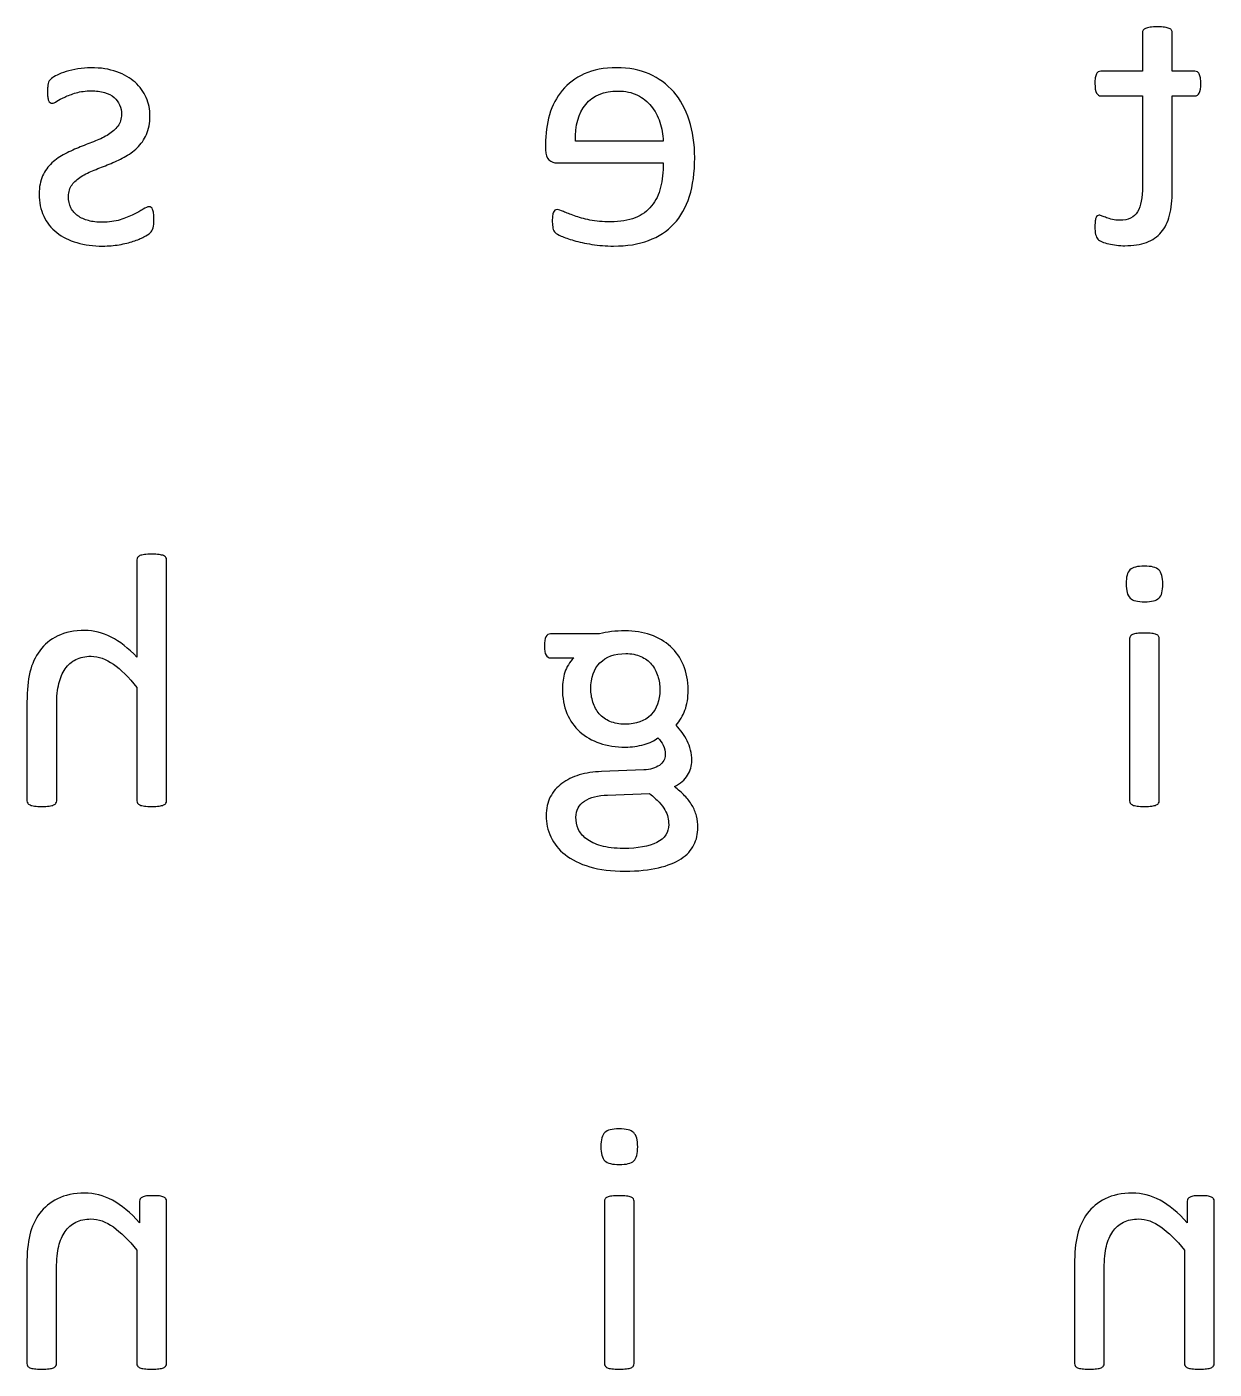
# Model space of a CAD drawing. Extents: x 4 to 604, y -23 to 293.
# Drawn here: x 454.31 to 488.28, y 67.33 to 105.73 of the extents above; entities that cross this region are included whole.
import ezdxf

# ---------------------------------------------------------------- set-up
doc = ezdxf.new("R2010")
doc.units = 0
doc.layers.add('Layer_1', color=7, linetype='CONTINUOUS')

msp = doc.modelspace()

# ---------------------------------------------------------------- linework, layer by layer
at = {"layer": 'Layer_1', "color": 1}
for p, q in [((486.228588, 105.560659), (486.228588, 104.457148)), ((487.079262, 104.457148), (487.079262, 105.560659)), ((486.228588, 104.457148), (485.037638, 104.457148)), ((487.723716, 104.457148), (487.079262, 104.457148)), ((485.037779, 103.750709), (486.228729, 103.750709)), ((486.228729, 103.750709), (486.228729, 101.162099)), ((487.079346, 101.038342), (487.079346, 103.750709)), ((487.079346, 103.750709), (487.728966, 103.750709)), ((469.148414, 102.358433), (469.148329, 102.203725)), ((472.520066, 102.456396), (470.00414, 102.456396)), ((469.478275, 101.83245), (472.520066, 101.83245)), ((454.662709, 100.945513), (454.662907, 100.945513)), ((484.867853, 100.022472), (484.867656, 100.022483)), ((457.45939, 90.476161), (457.45939, 87.696758)), ((458.310065, 83.586953), (458.310065, 90.476161)), ((485.760296, 89.795492), (485.760296, 89.795492)), ((470.69423, 88.361967), (469.291924, 88.361967)), ((469.116608, 88.016476), (469.116608, 88.01647)), ((485.858227, 88.227888), (485.858227, 83.586953)), ((486.708873, 83.586953), (486.708873, 88.227888)), ((469.291924, 87.676133), (469.956981, 87.676133)), ((457.45939, 86.830451), (457.45939, 83.586953)), ((470.446749, 86.794355), (470.446749, 86.794355)), ((454.314504, 86.412765), (454.31456, 83.586953)), ((455.165178, 83.586953), (455.165178, 86.304476)), ((471.96248, 84.473887), (470.750928, 84.422322)), ((470.926216, 83.751963), (472.127467, 83.793218)), ((470.018816, 83.117705), (470.018844, 83.117705)), ((470.734729, 73.700296), (470.734729, 73.700296)), ((457.538497, 72.13269), (457.538497, 71.519057)), ((458.306763, 67.491757), (458.306763, 72.13269)), ((470.832688, 72.13269), (470.832688, 67.491757)), ((471.683334, 67.491757), (471.683334, 72.13269)), ((487.511005, 72.13269), (487.511005, 71.519057)), ((488.279271, 67.491757), (488.279271, 72.13269)), ((457.456088, 70.735253), (457.456088, 67.491757)), ((487.428596, 70.735253), (487.428596, 67.491757)), ((454.311117, 70.322729), (454.311258, 67.491757)), ((484.283625, 70.322729), (484.283766, 67.491757)), ((455.161876, 67.491757), (455.161876, 70.209284)), ((485.134384, 67.491757), (485.134384, 70.209284))]:
    msp.add_line(p, q, dxfattribs=at)
for points in [[(486.24919, 105.627696), (486.235361, 105.607065), (486.228588, 105.584716), (486.228588, 105.560659)], [(486.316218, 105.681837), (486.285286, 105.666371), (486.262962, 105.648315), (486.24919, 105.627696)], [(486.445108, 105.715357), (486.390103, 105.70847), (486.347177, 105.697294), (486.316218, 105.681837)], [(486.656465, 105.725658), (486.570556, 105.725652), (486.500114, 105.722215), (486.445108, 105.715357)], [(486.862713, 105.715357), (486.807708, 105.722215), (486.738958, 105.725658), (486.656465, 105.725658)], [(486.994172, 105.681837), (486.961519, 105.697303), (486.917718, 105.708479), (486.862713, 105.715357)], [(487.0612, 105.627696), (487.049064, 105.648326), (487.026825, 105.666363), (486.994172, 105.681837)], [(487.079262, 105.560659), (487.079262, 105.584705), (487.073335, 105.607062), (487.0612, 105.627696)], [(455.436111, 104.446827), (455.33643, 104.415884), (455.251368, 104.382368), (455.180898, 104.346277)], [(455.771222, 104.524179), (455.647467, 104.503548), (455.535792, 104.477761), (455.436111, 104.446827)], [(456.1424, 104.555116), (456.018674, 104.55511), (455.894948, 104.544786), (455.771222, 104.524179)], [(456.882246, 104.441671), (456.670862, 104.517298), (456.424228, 104.55511), (456.1424, 104.555116)], [(457.410679, 104.140009), (457.269765, 104.265485), (457.093602, 104.366035), (456.882246, 104.441671)], [(471.19001, 104.555141), (470.825689, 104.555135), (470.515498, 104.496696), (470.259438, 104.379819)], [(472.112848, 104.37724), (471.837879, 104.495838), (471.530285, 104.555135), (471.19001, 104.555141)], [(484.965474, 104.439114), (484.944872, 104.427091), (484.926809, 104.40645), (484.911344, 104.377234)], [(485.037638, 104.457148), (485.010262, 104.457142), (484.986076, 104.451137), (484.965474, 104.439114)], [(487.798449, 104.439114), (487.776153, 104.451137), (487.751233, 104.457148), (487.723716, 104.457148)], [(487.852607, 104.377234), (487.838778, 104.40645), (487.820801, 104.427077), (487.798449, 104.439114)], [(454.923229, 104.109072), (454.918149, 104.083277), (454.912786, 104.051485), (454.907706, 104.013675)], [(454.948911, 104.178688), (454.936775, 104.158057), (454.928309, 104.13485), (454.923229, 104.109072)], [(455.021075, 104.250877), (454.985007, 104.223361), (454.960934, 104.19931), (454.948911, 104.178688)], [(455.180898, 104.346277), (455.110455, 104.310172), (455.057171, 104.278374), (455.021075, 104.250877)], [(457.727756, 103.701701), (457.657285, 103.868427), (457.551592, 104.01453), (457.410679, 104.140009)], [(470.259438, 104.379819), (470.003378, 104.262931), (469.792868, 104.105654), (469.627881, 103.907989)], [(472.816597, 103.866739), (472.6224, 104.088467), (472.387817, 104.258636), (472.112848, 104.37724)], [(484.877816, 104.266369), (484.871042, 104.22167), (484.867656, 104.166668), (484.867656, 104.101356)], [(484.867656, 104.101356), (484.867656, 103.977596), (484.883178, 103.888211), (484.914053, 103.833211)], [(484.911344, 104.377234), (484.895821, 104.34801), (484.884815, 104.311056), (484.877816, 104.266369)], [(487.886107, 104.266369), (487.87764, 104.311056), (487.866351, 104.34801), (487.852607, 104.377234)], [(487.852692, 103.833211), (487.883623, 103.888211), (487.899089, 103.977596), (487.899089, 104.101356)], [(487.899089, 104.101356), (487.899089, 104.166668), (487.894856, 104.22167), (487.886107, 104.266369)], [(454.907706, 104.013675), (454.902626, 103.975857), (454.900086, 103.929446), (454.900086, 103.874447)], [(454.900086, 103.874447), (454.900115, 103.816001), (454.902909, 103.765294), (454.907706, 103.722326)], [(454.907706, 103.722326), (454.912786, 103.679352), (454.921535, 103.644117), (454.933389, 103.616617)], [(455.167972, 103.596006), (455.226392, 103.633815), (455.301999, 103.67421), (455.394794, 103.717184)], [(455.394794, 103.717184), (455.487617, 103.760152), (455.596724, 103.800544), (455.722172, 103.838364)], [(455.722172, 103.838364), (455.847648, 103.876177), (455.991129, 103.895083), (456.152645, 103.895088)], [(456.152645, 103.895088), (456.29703, 103.895083), (456.424171, 103.878748), (456.534181, 103.8461)], [(456.534181, 103.8461), (456.644163, 103.813439), (456.73439, 103.767027), (456.804832, 103.706871)], [(456.804832, 103.706871), (456.875303, 103.646707), (456.928587, 103.575373), (456.964683, 103.492871)], [(457.83342, 103.178306), (457.83342, 103.360503), (457.798226, 103.534967), (457.727756, 103.701701)], [(469.627881, 103.907989), (469.462894, 103.710317), (469.341736, 103.478271), (469.264407, 103.211848)], [(470.300586, 103.508342), (470.508528, 103.762732), (470.816996, 103.889924), (471.226021, 103.889929)], [(471.226021, 103.889929), (471.435684, 103.889924), (471.619552, 103.850393), (471.777681, 103.771328)], [(471.777681, 103.771328), (471.935754, 103.692255), (472.068088, 103.587407), (472.174626, 103.456777)], [(473.262537, 103.057154), (473.159441, 103.375139), (473.010766, 103.645), (472.816597, 103.866739)], [(484.914053, 103.833211), (484.944984, 103.778203), (484.986217, 103.750706), (485.037779, 103.750709)], [(487.728966, 103.750709), (487.780499, 103.750706), (487.82176, 103.778197), (487.852692, 103.833211)], [(454.933389, 103.616617), (454.945524, 103.589128), (454.959918, 103.569345), (454.977218, 103.557316)], [(454.977218, 103.557316), (454.994433, 103.545294), (455.013314, 103.539282), (455.033916, 103.539282)], [(455.033916, 103.539282), (455.064848, 103.539279), (455.109524, 103.558191), (455.167972, 103.596006)], [(456.964683, 103.492871), (457.000751, 103.410363), (457.018785, 103.320983), (457.018785, 103.224731)], [(470.00414, 102.456396), (469.993698, 102.903297), (470.092673, 103.253947), (470.300586, 103.508342)], [(472.174626, 103.456777), (472.281194, 103.32614), (472.363687, 103.174019), (472.422107, 103.000418)], [(457.018785, 103.224731), (457.018785, 103.090656), (456.98441, 102.978069), (456.915689, 102.886974)], [(457.73292, 102.647178), (457.799948, 102.794995), (457.83342, 102.972041), (457.83342, 103.178306)], [(469.264407, 103.211848), (469.187078, 102.945422), (469.148414, 102.66095), (469.148414, 102.358433)], [(472.422107, 103.000418), (472.480527, 102.826809), (472.51318, 102.64547), (472.520066, 102.456396)], [(473.417223, 101.982), (473.417223, 102.380777), (473.365661, 102.739157), (473.262537, 103.057154)], [(456.647606, 102.647192), (456.537624, 102.578434), (456.412177, 102.516554), (456.271235, 102.461552)], [(456.915689, 102.886974), (456.84694, 102.795869), (456.757588, 102.715944), (456.647606, 102.647192)], [(457.467406, 102.265588), (457.577359, 102.372155), (457.665892, 102.499353), (457.73292, 102.647178)], [(455.840761, 102.291386), (455.694683, 102.23294), (455.550355, 102.167626), (455.407691, 102.095433)], [(456.271235, 102.461552), (456.13035, 102.406547), (455.98684, 102.349823), (455.840761, 102.291386)], [(457.093602, 101.994869), (457.232822, 102.068775), (457.357395, 102.159018), (457.467406, 102.265588)], [(469.148329, 102.203725), (469.148329, 102.06965), (469.181857, 101.974253), (469.248857, 101.917532)], [(455.028752, 101.83245), (454.91877, 101.729315), (454.830265, 101.605558), (454.763237, 101.461176)], [(455.407691, 102.095433), (455.265056, 102.023241), (455.138734, 101.93558), (455.028752, 101.83245)], [(456.24036, 101.628751), (456.377858, 101.682034), (456.519619, 101.737897), (456.665725, 101.79634)], [(456.665725, 101.79634), (456.811775, 101.85478), (456.954438, 101.920955), (457.093602, 101.994869)], [(469.248857, 101.917532), (469.315885, 101.860808), (469.392367, 101.832447), (469.478275, 101.83245)], [(472.520066, 101.83245), (472.520066, 101.574618), (472.494384, 101.342569), (472.442709, 101.13631)], [(473.267701, 100.878491), (473.367382, 101.194761), (473.417223, 101.562595), (473.417223, 101.982)], [(454.763237, 101.461176), (454.696237, 101.316791), (454.662738, 101.1449), (454.662709, 100.945513)], [(455.603638, 101.208488), (455.670666, 101.297868), (455.759199, 101.376935), (455.869153, 101.44569)], [(455.869153, 101.44569), (455.979163, 101.514445), (456.102889, 101.575464), (456.24036, 101.628751)], [(455.503139, 100.878466), (455.503139, 101.009098), (455.536639, 101.119105), (455.603638, 101.208488)], [(472.442709, 101.13631), (472.391147, 100.930045), (472.305239, 100.753001), (472.184956, 100.605179)], [(486.228729, 101.162099), (486.228729, 100.842389), (486.181456, 100.600886), (486.08694, 100.437595)], [(487.004586, 100.339622), (487.054426, 100.53729), (487.079346, 100.770194), (487.079346, 101.038342)], [(454.662907, 100.945513), (454.662935, 100.708311), (454.706736, 100.49689), (454.794366, 100.311256)], [(455.572735, 100.548444), (455.526338, 100.641261), (455.503139, 100.751268), (455.503139, 100.878466)], [(472.184956, 100.605179), (472.064673, 100.457356), (471.908265, 100.343911), (471.71579, 100.264844)], [(472.82433, 100.089533), (473.020221, 100.299233), (473.16802, 100.562219), (473.267701, 100.878491)], [(454.794366, 100.311256), (454.882024, 100.125615), (455.006625, 99.969199), (455.168169, 99.842005)], [(455.771222, 100.318974), (455.685285, 100.379133), (455.619132, 100.455623), (455.572735, 100.548444)], [(456.075401, 100.182325), (455.958533, 100.213262), (455.857158, 100.258816), (455.771222, 100.318974)], [(457.361713, 100.357647), (457.253453, 100.302645), (457.125409, 100.251941), (456.977637, 100.205529)], [(457.634933, 100.509771), (457.561047, 100.463359), (457.469974, 100.412652), (457.361713, 100.357647)], [(457.802516, 100.579384), (457.764698, 100.579381), (457.708847, 100.556185), (457.634933, 100.509771)], [(457.866948, 100.56135), (457.848039, 100.573372), (457.826562, 100.579384), (457.802516, 100.579384)], [(457.910777, 100.502046), (457.900334, 100.529535), (457.885941, 100.549316), (457.866948, 100.56135)], [(457.936459, 100.39376), (457.929686, 100.438447), (457.920937, 100.474544), (457.910777, 100.502046)], [(457.921219, 99.976077), (457.938434, 100.037954), (457.946901, 100.122178), (457.946901, 100.228751)], [(457.946901, 100.228751), (457.946929, 100.294065), (457.943514, 100.349068), (457.936459, 100.39376)], [(469.352009, 100.324156), (469.346929, 100.281185), (469.344389, 100.228759), (469.344389, 100.166882)], [(469.375151, 100.424712), (469.364991, 100.400638), (469.357089, 100.36713), (469.352009, 100.324156)], [(469.41898, 100.478856), (469.400072, 100.466833), (469.385481, 100.448774), (469.375151, 100.424712)], [(469.48344, 100.49689), (469.459451, 100.49689), (469.437889, 100.490879), (469.41898, 100.478856)], [(469.666461, 100.442746), (469.585689, 100.478845), (469.524701, 100.49689), (469.48344, 100.49689)], [(469.975777, 100.321568), (469.850357, 100.366258), (469.747233, 100.406649), (469.666461, 100.442746)], [(470.421744, 100.200387), (470.249899, 100.236484), (470.101253, 100.276875), (469.975777, 100.321568)], [(471.71579, 100.264844), (471.523342, 100.185777), (471.287884, 100.146243), (471.009472, 100.146243)], [(484.901155, 100.275145), (484.892689, 100.251072), (484.884786, 100.218421), (484.878013, 100.177172)], [(484.937252, 100.324133), (484.921729, 100.315554), (484.909876, 100.299213), (484.901155, 100.275145)], [(484.986217, 100.337031), (484.969002, 100.337028), (484.952746, 100.332741), (484.937252, 100.324133)], [(485.079012, 100.313832), (485.044665, 100.329298), (485.013706, 100.337031), (484.986217, 100.337031)], [(485.202766, 100.264844), (485.154647, 100.282031), (485.113415, 100.298361), (485.079012, 100.313832)], [(485.367725, 100.215856), (485.305862, 100.231322), (485.250885, 100.247654), (485.202766, 100.264844)], [(485.57911, 100.192657), (485.500087, 100.192657), (485.429616, 100.20039), (485.367725, 100.215856)], [(486.08694, 100.437595), (485.992424, 100.274301), (485.823147, 100.192657), (485.57911, 100.192657)], [(486.764866, 99.849743), (486.874848, 99.978659), (486.954745, 100.141953), (487.004586, 100.339622)], [(455.168169, 99.842005), (455.329685, 99.714807), (455.522189, 99.618552), (455.745568, 99.553235)], [(456.46721, 100.135914), (456.322853, 100.135914), (456.192241, 100.151379), (456.075401, 100.182325)], [(456.977637, 100.205529), (456.829837, 100.159118), (456.659714, 100.135914), (456.46721, 100.135914)], [(457.658301, 99.715665), (457.740794, 99.758639), (457.800936, 99.797312), (457.838725, 99.831692)], [(457.838725, 99.831692), (457.876543, 99.86607), (457.904032, 99.914194), (457.921219, 99.976077)], [(469.344389, 100.166882), (469.344389, 100.122189), (469.347211, 100.083516), (469.349469, 100.050858)], [(469.349469, 100.050858), (469.352856, 100.018199), (469.357089, 99.988977), (469.362451, 99.963194)], [(469.362451, 99.963194), (469.367531, 99.937399), (469.37628, 99.914206), (469.388134, 99.893581)], [(469.388134, 99.893581), (469.400269, 99.87295), (469.415791, 99.853186), (469.434531, 99.83428)], [(469.434531, 99.83428), (469.45344, 99.815371), (469.50932, 99.784434), (469.602086, 99.74146)], [(471.009472, 100.146243), (470.789508, 100.146243), (470.593618, 100.164277), (470.421744, 100.200387)], [(472.09995, 99.615126), (472.386942, 99.721696), (472.628412, 99.879828), (472.82433, 100.089533)], [(484.867656, 100.022483), (484.867656, 99.922791), (484.874429, 99.843723), (484.888258, 99.785281)], [(484.878013, 100.177172), (484.87124, 100.135916), (484.867853, 100.084354), (484.867853, 100.022472)], [(486.342126, 99.560976), (486.513971, 99.624572), (486.654856, 99.72083), (486.764866, 99.849743)], [(455.745568, 99.553235), (455.968975, 99.487917), (456.214734, 99.455259), (456.482817, 99.455259)], [(456.482817, 99.455259), (456.647804, 99.455259), (456.80503, 99.468156), (456.95458, 99.493931)], [(456.95458, 99.493931), (457.104073, 99.519698), (457.238128, 99.552377), (457.35669, 99.591911)], [(457.35669, 99.591911), (457.47528, 99.631441), (457.575779, 99.672697), (457.658301, 99.715665)], [(469.602086, 99.74146), (469.694909, 99.698492), (469.81522, 99.656376), (469.962992, 99.615126)], [(469.962992, 99.615126), (470.110792, 99.573871), (470.28179, 99.536917), (470.475959, 99.504258)], [(470.475959, 99.504258), (470.670184, 99.471602), (470.877251, 99.45527), (471.097215, 99.45527)], [(471.097215, 99.45527), (471.478723, 99.45527), (471.812987, 99.508556), (472.09995, 99.615126)], [(484.888258, 99.785281), (484.902087, 99.726841), (484.922632, 99.683867), (484.950121, 99.656364)], [(484.950121, 99.656364), (484.977496, 99.628876), (485.018842, 99.603081), (485.073847, 99.579019)], [(485.073847, 99.579019), (485.128852, 99.554945), (485.191562, 99.535187), (485.262005, 99.519715)], [(485.262005, 99.519715), (485.332476, 99.50425), (485.407236, 99.491355), (485.486287, 99.481042)], [(485.486287, 99.481042), (485.565337, 99.470741), (485.644388, 99.465577), (485.723438, 99.465577)], [(485.723438, 99.465577), (485.964032, 99.465577), (486.170252, 99.497377), (486.342126, 99.560976)], [(457.675911, 90.630861), (457.620906, 90.623975), (457.577924, 90.613674), (457.546992, 90.599921)], [(457.887268, 90.641162), (457.801359, 90.641154), (457.730888, 90.637719), (457.675911, 90.630861)], [(458.093516, 90.630861), (458.03851, 90.637719), (457.969761, 90.641162), (457.887268, 90.641162)], [(458.224975, 90.599921), (458.192322, 90.613665), (458.148492, 90.623966), (458.093516, 90.630861)], [(457.479993, 90.548356), (457.466164, 90.527726), (457.45939, 90.503658), (457.45939, 90.476161)], [(457.546992, 90.599921), (457.516089, 90.586177), (457.493737, 90.568975), (457.479993, 90.548356)], [(458.292002, 90.548356), (458.279867, 90.568987), (458.257628, 90.586163), (458.224975, 90.599921)], [(458.310065, 90.476161), (458.310065, 90.503649), (458.304138, 90.52772), (458.292002, 90.548356)], [(486.280996, 90.300839), (486.081663, 90.30083), (485.945011, 90.265595), (485.871125, 90.195127)], [(486.698572, 90.19255), (486.622993, 90.264737), (486.483773, 90.30083), (486.280996, 90.300839)], [(485.871125, 90.195127), (485.797239, 90.12465), (485.760296, 89.991436), (485.760296, 89.795492)], [(486.811997, 89.785179), (486.811997, 89.984561), (486.774208, 90.120352), (486.698572, 90.19255)], [(485.760296, 89.795492), (485.760296, 89.596099), (485.798086, 89.460308), (485.873693, 89.388124)], [(486.701169, 89.385541), (486.775054, 89.456012), (486.811997, 89.589224), (486.811997, 89.785179)], [(485.873693, 89.388124), (485.9493, 89.315923), (486.088521, 89.279829), (486.291297, 89.279835)], [(486.291297, 89.279835), (486.490631, 89.279829), (486.627283, 89.315065), (486.701169, 89.385541)], [(455.974591, 88.459934), (455.665247, 88.459929), (455.404897, 88.407506), (455.193541, 88.30266)], [(456.722141, 88.27172), (456.474689, 88.397191), (456.225487, 88.459929), (455.974591, 88.459934)], [(469.291924, 88.361967), (469.233504, 88.361961), (469.189675, 88.3336), (469.160437, 88.276882)], [(471.037045, 88.426423), (470.915069, 88.410958), (470.800769, 88.389464), (470.69423, 88.361967)], [(471.431479, 88.449622), (471.290537, 88.449616), (471.159078, 88.441889), (471.037045, 88.426423)], [(472.155802, 88.333598), (471.934145, 88.410943), (471.692676, 88.449616), (471.431479, 88.449622)], [(472.725496, 88.000999), (472.567423, 88.145378), (472.377488, 88.256243), (472.155802, 88.333598)], [(485.945857, 88.34649), (485.914926, 88.332745), (485.892574, 88.315544), (485.87883, 88.294925)], [(486.074748, 88.377427), (486.019743, 88.370541), (485.976789, 88.360239), (485.945857, 88.34649)], [(486.286133, 88.387728), (486.200196, 88.387725), (486.129725, 88.384285), (486.074748, 88.377427)], [(486.492324, 88.377427), (486.437347, 88.384313), (486.368626, 88.387728), (486.286133, 88.387728)], [(486.623812, 88.34649), (486.591158, 88.360234), (486.547329, 88.370535), (486.492324, 88.377427)], [(486.690811, 88.294925), (486.678676, 88.315555), (486.656436, 88.332734), (486.623812, 88.34649)], [(455.193541, 88.30266), (454.982157, 88.197804), (454.811158, 88.057717), (454.680546, 87.882398)], [(457.45939, 87.696758), (457.215381, 87.954584), (456.969622, 88.146236), (456.722141, 88.27172)], [(469.160437, 88.276882), (469.131227, 88.220156), (469.116608, 88.133353), (469.116608, 88.016476)], [(469.116608, 88.01647), (469.116608, 87.896142), (469.132976, 87.809339), (469.165601, 87.756058)], [(473.096703, 87.469868), (473.007351, 87.679567), (472.883625, 87.856608), (472.725496, 88.000999)], [(485.87883, 88.294925), (485.865001, 88.274294), (485.858227, 88.251948), (485.858227, 88.227888)], [(486.708873, 88.227888), (486.708873, 88.251934), (486.702947, 88.274294), (486.690811, 88.294925)], [(454.680546, 87.882398), (454.549933, 87.70707), (454.456292, 87.501663), (454.399594, 87.266185)], [(455.407494, 87.361579), (455.486544, 87.478459), (455.588765, 87.567841), (455.714241, 87.629724)], [(455.714241, 87.629724), (455.839717, 87.691599), (455.98492, 87.722539), (456.149879, 87.722541)], [(456.149879, 87.722541), (456.362985, 87.722539), (456.576091, 87.646906), (456.789169, 87.495652)], [(469.165601, 87.756058), (469.198254, 87.702769), (469.240362, 87.676127), (469.291924, 87.676133)], [(469.956981, 87.676133), (469.836698, 87.55237), (469.752482, 87.415721), (469.704364, 87.266185)], [(470.707099, 87.534325), (470.880694, 87.711365), (471.1273, 87.799887), (471.446945, 87.79989)], [(471.446945, 87.79989), (471.611904, 87.799887), (471.755414, 87.772402), (471.877418, 87.717385)], [(471.877418, 87.717385), (471.999451, 87.662377), (472.100825, 87.586747), (472.181597, 87.490495)], [(454.399594, 87.266185), (454.342867, 87.030693), (454.314504, 86.746222), (454.314504, 86.412765)], [(455.227041, 86.943896), (455.268302, 87.105465), (455.328415, 87.244694), (455.407494, 87.361579)], [(456.789169, 87.495652), (457.002247, 87.344389), (457.225682, 87.122655), (457.45939, 86.830451)], [(469.704364, 87.266185), (469.656245, 87.116638), (469.632171, 86.96108), (469.632171, 86.799511)], [(470.446749, 86.794355), (470.446749, 87.110622), (470.533532, 87.357278), (470.707099, 87.534325)], [(472.181597, 87.490495), (472.262369, 87.394235), (472.322539, 87.283367), (472.36205, 87.157894)], [(472.36205, 87.157894), (472.401561, 87.032412), (472.421317, 86.900922), (472.421317, 86.763415)], [(473.23073, 86.758259), (473.23073, 87.02296), (473.186083, 87.260165), (473.096703, 87.469868)], [(455.165178, 86.304476), (455.165178, 86.569181), (455.18578, 86.782321), (455.227041, 86.943896)], [(469.632171, 86.799511), (469.632171, 86.531366), (469.675125, 86.294161), (469.761062, 86.087902)], [(470.506044, 86.407609), (470.466505, 86.531366), (470.446749, 86.66028), (470.446749, 86.794355)], [(470.686497, 86.080166), (470.605725, 86.174702), (470.545583, 86.283852), (470.506044, 86.407609)], [(472.421317, 86.763415), (472.421317, 86.457455), (472.334562, 86.216812), (472.160967, 86.041493)], [(473.137964, 86.178142), (473.199827, 86.337996), (473.23073, 86.531366), (473.23073, 86.758259)], [(469.761062, 86.087902), (469.846999, 85.881634), (469.969878, 85.70717), (470.129701, 85.564507)], [(470.993244, 85.858435), (470.869518, 85.911713), (470.767241, 85.985627), (470.686497, 86.080166)], [(472.160967, 86.041493), (471.9874, 85.866165), (471.744238, 85.778504), (471.431479, 85.778507)], [(472.885347, 85.747567), (472.991886, 85.874759), (473.076101, 86.018283), (473.137964, 86.178142)], [(471.431479, 85.778507), (471.263049, 85.778504), (471.11697, 85.805149), (470.993244, 85.858435)], [(473.204992, 85.3041), (473.119055, 85.46911), (473.012488, 85.616929), (472.885347, 85.747567)], [(470.129701, 85.564507), (470.289523, 85.42184), (470.479402, 85.312691), (470.699366, 85.237064)], [(470.699366, 85.237064), (470.919358, 85.161434), (471.163396, 85.123616), (471.431479, 85.123619)], [(471.970213, 85.198388), (472.140336, 85.248234), (472.271824, 85.310972), (472.364647, 85.386605)], [(472.364647, 85.386605), (472.426482, 85.324722), (472.477169, 85.254251), (472.516708, 85.175184)], [(473.333854, 84.742032), (473.333854, 84.951729), (473.2909, 85.139088), (473.204992, 85.3041)], [(471.431479, 85.123619), (471.620511, 85.123616), (471.800089, 85.148539), (471.970213, 85.198388)], [(472.576003, 84.901883), (472.576003, 84.781563), (472.520151, 84.681868), (472.408419, 84.602803)], [(472.516708, 85.175184), (472.556247, 85.096114), (472.576003, 85.005015), (472.576003, 84.901883)], [(472.408419, 84.602803), (472.296744, 84.523733), (472.148069, 84.480762), (471.96248, 84.473887)], [(473.212724, 84.31919), (473.293468, 84.449822), (473.333854, 84.590769), (473.333854, 84.742032)], [(469.616705, 84.084564), (469.475792, 83.979713), (469.36581, 83.8508), (469.286759, 83.697818)], [(470.116803, 84.326925), (469.924328, 84.270202), (469.757647, 84.189415), (469.616705, 84.084564)], [(470.750928, 84.422322), (470.520663, 84.415436), (470.309279, 84.383646), (470.116803, 84.326925)], [(472.838949, 83.994324), (473.007351, 84.080266), (473.131952, 84.188555), (473.212724, 84.31919)], [(470.263728, 83.579217), (470.426994, 83.687506), (470.647832, 83.745088), (470.926216, 83.751963)], [(472.127467, 83.793218), (472.237449, 83.707276), (472.327676, 83.625629), (472.398118, 83.54828)], [(473.130231, 83.733917), (473.046016, 83.821578), (472.948903, 83.908381), (472.838949, 83.994324)], [(473.341587, 83.458039), (473.284889, 83.554294), (473.214446, 83.646256), (473.130231, 83.733917)], [(454.31456, 83.586953), (454.31456, 83.559464), (454.321333, 83.536249), (454.335162, 83.51734)], [(454.335162, 83.51734), (454.348991, 83.498431), (454.371258, 83.482105), (454.40219, 83.468352)], [(454.40219, 83.468352), (454.433122, 83.454608), (454.476076, 83.444278), (454.531053, 83.437412)], [(454.531053, 83.437412), (454.586058, 83.430526), (454.654807, 83.427111), (454.737301, 83.427111)], [(454.737301, 83.427111), (454.823209, 83.427111), (454.89368, 83.430554), (454.948685, 83.437412)], [(454.948685, 83.437412), (455.00369, 83.444298), (455.046616, 83.454599), (455.077548, 83.468352)], [(455.077548, 83.468352), (455.108479, 83.482096), (455.130831, 83.498431), (455.144576, 83.51734)], [(455.144576, 83.51734), (455.158404, 83.536249), (455.165178, 83.55945), (455.165178, 83.586953)], [(457.45939, 83.586953), (457.45939, 83.559464), (457.466164, 83.536249), (457.479993, 83.51734)], [(457.479993, 83.51734), (457.493822, 83.498431), (457.516089, 83.482105), (457.546992, 83.468352)], [(457.546992, 83.468352), (457.577924, 83.454608), (457.620906, 83.444278), (457.675911, 83.437412)], [(457.675911, 83.437412), (457.730888, 83.430526), (457.801359, 83.427111), (457.887268, 83.427111)], [(457.887268, 83.427111), (457.969761, 83.427111), (458.03851, 83.430554), (458.093516, 83.437412)], [(458.093516, 83.437412), (458.148492, 83.444298), (458.192322, 83.454599), (458.224975, 83.468352)], [(458.224975, 83.468352), (458.257628, 83.482096), (458.279952, 83.498431), (458.292002, 83.51734)], [(458.292002, 83.51734), (458.304138, 83.536249), (458.310065, 83.55945), (458.310065, 83.586953)], [(469.286759, 83.697818), (469.207709, 83.544843), (469.16817, 83.366941), (469.16817, 83.164111)], [(470.018844, 83.117705), (470.018844, 83.317092), (470.100491, 83.470929), (470.263728, 83.579217)], [(472.398118, 83.54828), (472.468589, 83.470929), (472.524441, 83.39702), (472.565702, 83.326544)], [(472.565702, 83.326544), (472.606934, 83.256073), (472.635298, 83.186457), (472.650764, 83.117705)], [(473.46791, 83.153798), (473.440534, 83.260371), (473.398314, 83.361782), (473.341587, 83.458039)], [(485.858227, 83.586953), (485.858227, 83.559464), (485.865001, 83.536249), (485.87883, 83.51734)], [(485.87883, 83.51734), (485.892658, 83.498431), (485.914926, 83.482105), (485.945857, 83.468352)], [(485.945857, 83.468352), (485.976789, 83.454608), (486.019743, 83.444278), (486.074748, 83.437412)], [(486.074748, 83.437412), (486.129725, 83.430526), (486.200196, 83.427111), (486.286133, 83.427111)], [(486.286133, 83.427111), (486.368626, 83.427111), (486.437347, 83.430554), (486.492324, 83.437412)], [(486.492324, 83.437412), (486.547329, 83.444298), (486.591158, 83.454599), (486.623812, 83.468352)], [(486.623812, 83.468352), (486.656436, 83.482096), (486.678788, 83.498431), (486.690811, 83.51734)], [(486.690811, 83.51734), (486.702947, 83.536249), (486.708873, 83.55945), (486.708873, 83.586953)], [(469.16817, 83.164111), (469.16817, 82.950974), (469.212874, 82.748146), (469.302197, 82.555637)], [(470.088412, 82.782526), (470.042014, 82.889094), (470.018816, 83.00082), (470.018816, 83.117705)], [(472.650764, 83.117705), (472.666286, 83.04895), (472.673906, 82.978476), (472.673906, 82.906284)], [(473.509142, 82.823776), (473.509142, 82.937224), (473.495314, 83.047231), (473.46791, 83.153798)], [(469.302197, 82.555637), (469.391577, 82.363124), (469.528229, 82.193817), (469.712096, 82.04771)], [(470.31783, 82.498913), (470.211291, 82.581418), (470.134837, 82.675956), (470.088412, 82.782526)], [(472.673906, 82.906284), (472.673906, 82.682831), (472.560509, 82.513523), (472.333659, 82.398357)], [(473.395746, 82.326165), (473.471353, 82.479146), (473.509142, 82.645016), (473.509142, 82.823776)], [(470.738002, 82.300381), (470.564436, 82.35023), (470.424369, 82.416408), (470.31783, 82.498913)], [(471.385025, 82.225612), (471.127272, 82.225614), (470.911597, 82.250532), (470.738002, 82.300381)], [(472.333659, 82.398357), (472.106808, 82.283196), (471.790607, 82.225614), (471.385025, 82.225612)], [(473.029675, 81.931686), (473.198105, 82.041696), (473.32011, 82.173189), (473.395746, 82.326165)], [(469.712096, 82.04771), (469.895964, 81.901606), (470.130576, 81.786443), (470.415846, 81.702216)], [(472.382652, 81.671279), (472.645599, 81.734878), (472.861273, 81.821681), (473.029675, 81.931686)], [(470.415846, 81.702216), (470.701088, 81.617996), (471.03792, 81.575885), (471.426314, 81.575882)], [(471.426314, 81.575882), (471.800964, 81.575885), (472.119734, 81.607683), (472.382652, 81.671279)], [(470.845586, 74.099934), (470.771672, 74.029452), (470.734729, 73.89624), (470.734729, 73.700296)], [(471.255457, 74.205641), (471.056095, 74.205635), (470.919471, 74.1704), (470.845586, 74.099934)], [(471.673033, 74.097352), (471.597426, 74.169539), (471.458234, 74.205635), (471.255457, 74.205641)], [(471.786486, 73.689984), (471.786486, 73.889366), (471.748668, 74.025157), (471.673033, 74.097352)], [(470.734729, 73.700296), (470.734729, 73.500901), (470.772546, 73.36511), (470.848154, 73.292926)], [(471.675629, 73.290349), (471.749515, 73.360814), (471.786486, 73.494026), (471.786486, 73.689984)], [(470.848154, 73.292926), (470.923789, 73.220727), (471.062953, 73.184631), (471.26573, 73.184637)], [(471.26573, 73.184637), (471.46512, 73.184631), (471.601715, 73.219867), (471.675629, 73.290349)], [(455.190126, 72.207462), (454.97877, 72.102605), (454.807772, 71.962519), (454.677159, 71.787199)], [(455.971204, 72.364739), (455.661861, 72.364733), (455.401511, 72.312308), (455.190126, 72.207462)], [(456.757419, 72.161051), (456.497916, 72.296839), (456.235844, 72.364733), (455.971204, 72.364739)], [(457.55656, 72.202306), (457.544424, 72.183397), (457.538497, 72.160187), (457.538497, 72.13269)], [(457.615854, 72.253874), (457.588197, 72.238408), (457.568582, 72.221206), (457.55656, 72.202306)], [(457.731848, 72.284811), (457.682007, 72.279646), (457.643343, 72.269345), (457.615854, 72.253874)], [(457.920034, 72.292544), (457.844398, 72.292538), (457.781716, 72.290004), (457.731848, 72.284811)], [(458.110788, 72.284811), (458.062669, 72.289976), (457.999084, 72.292544), (457.920034, 72.292544)], [(458.229377, 72.253874), (458.198418, 72.269339), (458.158906, 72.279641), (458.110788, 72.284811)], [(458.29124, 72.202306), (458.28108, 72.221215), (458.260309, 72.238397), (458.229377, 72.253874)], [(458.306763, 72.13269), (458.306763, 72.160179), (458.301683, 72.183394), (458.29124, 72.202306)], [(470.85329, 72.199729), (470.839461, 72.179099), (470.832688, 72.15675), (470.832688, 72.13269)], [(470.920318, 72.251294), (470.889386, 72.23755), (470.867034, 72.220348), (470.85329, 72.199729)], [(471.049181, 72.282234), (470.994176, 72.275348), (470.95125, 72.265047), (470.920318, 72.251294)], [(471.260565, 72.292535), (471.174657, 72.29253), (471.104186, 72.289092), (471.049181, 72.282234)], [(471.466813, 72.282234), (471.411808, 72.289092), (471.343059, 72.292535), (471.260565, 72.292535)], [(471.598244, 72.251294), (471.565591, 72.265038), (471.52179, 72.275339), (471.466813, 72.282234)], [(471.665272, 72.199729), (471.653136, 72.22036), (471.630897, 72.237539), (471.598244, 72.251294)], [(471.683334, 72.13269), (471.683334, 72.156736), (471.677407, 72.179096), (471.665272, 72.199729)], [(485.162662, 72.207462), (484.951278, 72.102605), (484.78028, 71.962519), (484.649695, 71.787199)], [(485.943712, 72.364739), (485.634369, 72.364733), (485.374019, 72.312308), (485.162662, 72.207462)], [(486.729927, 72.161051), (486.470452, 72.296839), (486.20838, 72.364733), (485.943712, 72.364739)], [(487.529068, 72.202306), (487.516932, 72.183397), (487.511005, 72.160187), (487.511005, 72.13269)], [(487.588362, 72.253874), (487.560987, 72.238408), (487.54109, 72.221206), (487.529068, 72.202306)], [(487.704384, 72.284811), (487.654544, 72.279646), (487.615851, 72.269345), (487.588362, 72.253874)], [(487.892542, 72.292544), (487.816934, 72.292538), (487.754224, 72.290004), (487.704384, 72.284811)], [(488.083296, 72.284811), (488.035205, 72.289976), (487.971592, 72.292544), (487.892542, 72.292544)], [(488.201885, 72.253874), (488.170954, 72.269339), (488.131414, 72.279641), (488.083296, 72.284811)], [(488.263748, 72.202306), (488.253588, 72.221215), (488.232817, 72.238397), (488.201885, 72.253874)], [(488.279271, 72.13269), (488.279271, 72.160179), (488.274191, 72.183394), (488.263748, 72.202306)], [(457.538497, 71.519057), (457.277272, 71.811259), (457.016922, 72.025257), (456.757419, 72.161051)], [(487.511005, 71.519057), (487.24978, 71.811259), (486.98943, 72.025257), (486.729927, 72.161051)], [(454.677159, 71.787199), (454.546547, 71.611872), (454.452905, 71.406468), (454.396179, 71.170987)], [(455.404164, 71.266384), (455.483242, 71.383263), (455.585463, 71.472643), (455.710939, 71.534526)], [(455.710939, 71.534526), (455.836387, 71.5964), (455.98159, 71.62734), (456.146577, 71.627346)], [(456.146577, 71.627346), (456.359683, 71.62734), (456.572761, 71.551713), (456.785867, 71.400456)], [(484.649695, 71.787199), (484.519055, 71.611872), (484.425385, 71.406468), (484.368715, 71.170987)], [(485.3767, 71.266384), (485.45575, 71.383263), (485.557999, 71.472643), (485.683447, 71.534526)], [(485.683447, 71.534526), (485.808923, 71.5964), (485.954126, 71.62734), (486.119085, 71.627346)], [(486.119085, 71.627346), (486.332191, 71.62734), (486.545297, 71.551713), (486.758375, 71.400456)], [(454.396179, 71.170987), (454.33948, 70.935501), (454.311117, 70.652745), (454.311117, 70.322729)], [(455.223739, 70.848698), (455.265, 71.01027), (455.325113, 71.149496), (455.404164, 71.266384)], [(456.785867, 71.400456), (456.998945, 71.249191), (457.22238, 71.027457), (457.456088, 70.735253)], [(484.368715, 71.170987), (484.311988, 70.935501), (484.283625, 70.652745), (484.283625, 70.322729)], [(485.196247, 70.848698), (485.237508, 71.01027), (485.297621, 71.149496), (485.3767, 71.266384)], [(486.758375, 71.400456), (486.971453, 71.249191), (487.194888, 71.027457), (487.428596, 70.735253)], [(455.161876, 70.209284), (455.161876, 70.473983), (455.182478, 70.687125), (455.223739, 70.848698)], [(485.134384, 70.209284), (485.134384, 70.473983), (485.154986, 70.687125), (485.196247, 70.848698)], [(454.311258, 67.491757), (454.311258, 67.464269), (454.318031, 67.441051), (454.33186, 67.422142)], [(454.33186, 67.422142), (454.345689, 67.403233), (454.367956, 67.386906), (454.398888, 67.373154)], [(454.398888, 67.373154), (454.42982, 67.359409), (454.472774, 67.34908), (454.527751, 67.342216)], [(454.527751, 67.342216), (454.582756, 67.33533), (454.651505, 67.331915), (454.733999, 67.331915)], [(454.733999, 67.331915), (454.819907, 67.331915), (454.890378, 67.335358), (454.945355, 67.342216)], [(454.945355, 67.342216), (455.00036, 67.349103), (455.043314, 67.359404), (455.074246, 67.373154)], [(455.074246, 67.373154), (455.105177, 67.386898), (455.127529, 67.403233), (455.141274, 67.422142)], [(455.141274, 67.422142), (455.155102, 67.441051), (455.161876, 67.464255), (455.161876, 67.491757)], [(457.456088, 67.491757), (457.456088, 67.464269), (457.462862, 67.441051), (457.476691, 67.422142)], [(457.476691, 67.422142), (457.49052, 67.403233), (457.512787, 67.386906), (457.54369, 67.373154)], [(457.54369, 67.373154), (457.574622, 67.359409), (457.617604, 67.34908), (457.672581, 67.342216)], [(457.672581, 67.342216), (457.727586, 67.33533), (457.798057, 67.331915), (457.883966, 67.331915)], [(457.883966, 67.331915), (457.966459, 67.331915), (458.035208, 67.335358), (458.090214, 67.342216)], [(458.090214, 67.342216), (458.14519, 67.349103), (458.188991, 67.359404), (458.221644, 67.373154)], [(458.221644, 67.373154), (458.254326, 67.386898), (458.27665, 67.403233), (458.2887, 67.422142)], [(458.2887, 67.422142), (458.300836, 67.441051), (458.306763, 67.464255), (458.306763, 67.491757)], [(470.832688, 67.491757), (470.832688, 67.464269), (470.839461, 67.441051), (470.85329, 67.422142)], [(470.85329, 67.422142), (470.867119, 67.403233), (470.889386, 67.386906), (470.920318, 67.373154)], [(470.920318, 67.373154), (470.95125, 67.359409), (470.994176, 67.34908), (471.049181, 67.342216)], [(471.049181, 67.342216), (471.104186, 67.33533), (471.174657, 67.331915), (471.260565, 67.331915)], [(471.260565, 67.331915), (471.343059, 67.331915), (471.411808, 67.335358), (471.466813, 67.342216)], [(471.466813, 67.342216), (471.52179, 67.349103), (471.565591, 67.359404), (471.598244, 67.373154)], [(471.598244, 67.373154), (471.630897, 67.386898), (471.653249, 67.403233), (471.665272, 67.422142)], [(471.665272, 67.422142), (471.677407, 67.441051), (471.683334, 67.464255), (471.683334, 67.491757)], [(484.283766, 67.491757), (484.283766, 67.464269), (484.290539, 67.441051), (484.304368, 67.422142)], [(484.304368, 67.422142), (484.318197, 67.403233), (484.340464, 67.386906), (484.371396, 67.373154)], [(484.371396, 67.373154), (484.402328, 67.359409), (484.445282, 67.34908), (484.500259, 67.342216)], [(484.500259, 67.342216), (484.555264, 67.33533), (484.624013, 67.331915), (484.706478, 67.331915)], [(484.706478, 67.331915), (484.792415, 67.331915), (484.862886, 67.335358), (484.917891, 67.342216)], [(484.917891, 67.342216), (484.972868, 67.349103), (485.015822, 67.359404), (485.046754, 67.373154)], [(485.046754, 67.373154), (485.077685, 67.386898), (485.100037, 67.403233), (485.113782, 67.422142)], [(485.113782, 67.422142), (485.12761, 67.441051), (485.134384, 67.464255), (485.134384, 67.491757)], [(487.428596, 67.491757), (487.428596, 67.464269), (487.43537, 67.441051), (487.449199, 67.422142)], [(487.449199, 67.422142), (487.463028, 67.403233), (487.485295, 67.386906), (487.516198, 67.373154)], [(487.516198, 67.373154), (487.54713, 67.359409), (487.590112, 67.34908), (487.645117, 67.342216)], [(487.645117, 67.342216), (487.700094, 67.33533), (487.770565, 67.331915), (487.856474, 67.331915)], [(487.856474, 67.331915), (487.938967, 67.331915), (488.007716, 67.335358), (488.062693, 67.342216)], [(488.062693, 67.342216), (488.117698, 67.349103), (488.161528, 67.359404), (488.194181, 67.373154)], [(488.194181, 67.373154), (488.226834, 67.386898), (488.249186, 67.403233), (488.261208, 67.422142)], [(488.261208, 67.422142), (488.273344, 67.441051), (488.279271, 67.464255), (488.279271, 67.491757)]]:
    msp.add_open_spline(points, degree=3, dxfattribs=at)

doc.saveas('drawing.dxf')
